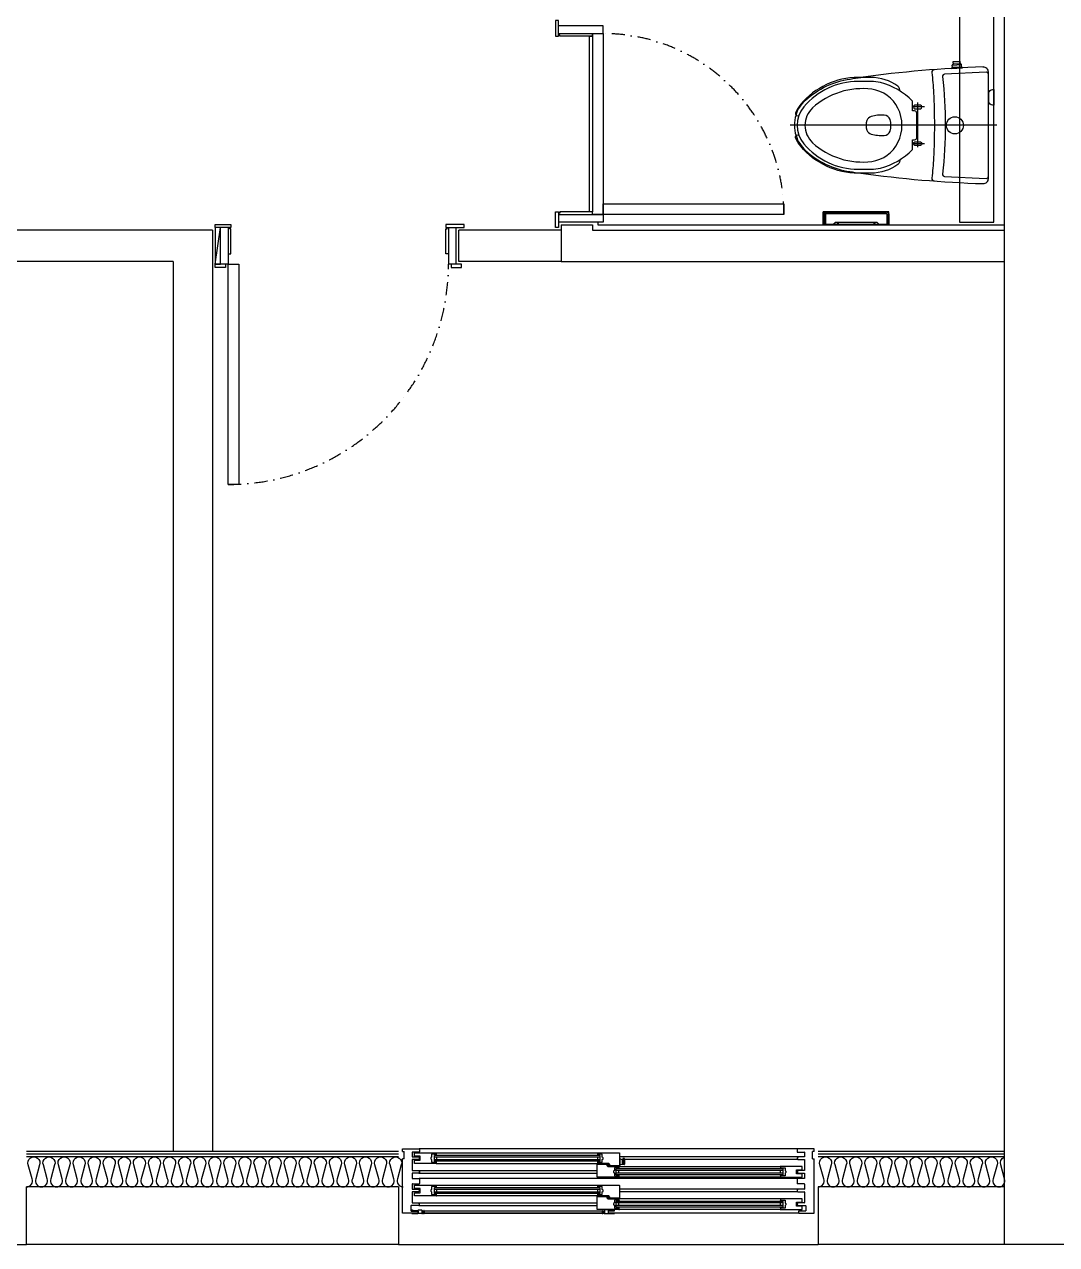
# Model space of a CAD drawing. Header units: millimetres. Extents: x -33000 to 294000, y 0 to 42408.
# Drawn here: x 177369 to 181306, y 10450 to 15105 of the extents above; entities that cross this region are included whole.
import ezdxf

# ---------------------------------------------------------------- set-up
doc = ezdxf.new("R2010")
doc.units = ezdxf.units.MM
doc.header["$LTSCALE"] = 50
doc.linetypes.add('XR-Unit-Plan$0$HIDDEN', pattern=[2, 1, -1])
doc.linetypes.add('XR-Unit-Plan$0$XREF-양산 평산동 공동주택-기준층평면도$0$dash1', pattern=[2, 1, -0.5, 0, -0.5])
doc.layers.add('arch', color=8, linetype='Continuous')

msp = doc.modelspace()

# ---------------------------------------------------------------- linework, layer by layer
at = {"layer": 'arch'}
for p, q in [((181106.2, 18139.6), (181106.2, 10449.6)), ((180908.6, 14939.7), (180908, 14949.7)), ((180943.5, 14941.7), (180942.9, 14951.7)), ((180776.2, 14807.2), (180776.2, 14635.7)), ((181046.2, 14836.9), (181048.2, 14836.9)), ((181046.2, 14816.4), (181048.2, 14816.4)), ((180802.5, 14789.6), (180757, 14789.6)), ((181078.7, 14719.6), (180289.4, 14719.6)), ((180802.5, 14649.6), (180756.2, 14649.6)), ((180416.2, 14381.6), (180424.2, 14389.6)), ((180416.2, 14339.6), (180416.2, 14389.6)), ((180666.2, 14389.6), (180416.2, 14389.6)), ((180422.5, 14387.9), (180416.2, 14387.9)), ((180421.2, 14379.5), (180426.3, 14384.6)), ((180424.2, 14389.6), (180658.2, 14389.6)), ((180426.3, 14384.6), (180656.1, 14384.6)), ((180661.2, 14379.5), (180656.1, 14384.6)), ((180666.2, 14381.6), (180658.2, 14389.6)), ((180666.2, 14387.9), (180659.9, 14387.9)), ((180666.2, 14339.6), (180666.2, 14389.6)), ((179416.2, 14339.6), (179416.2, 14199.6)), ((179536.2, 14339.6), (179536.2, 14319.6)), ((179556.2, 14349.6), (179556.2, 14339.6)), ((179556.2, 14339.6), (181106.2, 14339.6)), ((180416.2, 14381.6), (180416.2, 14341.6)), ((180666.2, 14341.6), (180416.2, 14341.6)), ((180416.2, 14341.6), (180424.2, 14341.6)), ((180416.2, 14339.6), (180416.2, 14341.6)), ((180666.2, 14339.6), (180416.2, 14339.6)), ((180421.2, 14379.5), (180421.2, 14341.6)), ((180424.2, 14381.1), (180426.7, 14383.6)), ((180424.2, 14381.1), (180424.2, 14341.6)), ((180426.7, 14383.6), (180655.7, 14383.6)), ((180453.2, 14341.6), (180461.2, 14348.6)), ((180453.2, 14341.6), (180466.2, 14341.6)), ((180458.7, 14339.6), (180623.7, 14339.6)), ((180621.2, 14348.6), (180461.2, 14348.6)), ((180466.2, 14341.6), (180466.2, 14339.6)), ((180467.7, 14339.6), (180469.7, 14342.6)), ((180468.7, 14345.6), (180473.2, 14345.6)), ((180469.7, 14342.6), (180471.2, 14342.6)), ((180471.2, 14345.5), (180471.2, 14339.6)), ((180471.2, 14345.5), (180473.2, 14345.5)), ((180473.2, 14348.6), (180473.2, 14339.6)), ((180473.2, 14345.5), (180473.2, 14339.6)), ((180603.7, 14341.6), (180478.7, 14341.6)), ((180609.2, 14348.6), (180609.2, 14339.6)), ((180613.7, 14345.6), (180609.2, 14345.6)), ((180609.2, 14345.5), (180609.2, 14339.6)), ((180611.2, 14345.5), (180609.2, 14345.5)), ((180609.2, 14341.6), (180609.2, 14339.6)), ((180611.2, 14345.5), (180611.2, 14339.6)), ((180611.2, 14342.6), (180612.7, 14342.6)), ((180613.7, 14341.6), (180613.7, 14345.6)), ((180629.2, 14341.6), (180616.2, 14341.6)), ((180616.2, 14341.6), (180616.2, 14339.6)), ((180629.2, 14341.6), (180621.2, 14348.6)), ((180658.2, 14381.1), (180655.7, 14383.6)), ((180658.2, 14381.1), (180658.2, 14341.6)), ((180658.2, 14341.6), (180666.2, 14341.6)), ((180661.2, 14379.5), (180661.2, 14341.6)), ((180666.2, 14381.6), (180666.2, 14341.6)), ((180666.2, 14339.6), (180666.2, 14341.6)), ((178086.2, 14319.6), (176156.2, 14319.6)), ((178086.2, 14319.6), (178086.2, 10804.6)), ((179026.2, 14199.6), (179026.2, 14319.6)), ((179416.2, 14319.6), (179026.2, 14319.6)), ((179536.2, 14319.6), (181106.2, 14319.6)), ((177936.2, 14199.6), (176156.2, 14199.6)), ((177936.2, 14199.6), (177936.2, 10804.6)), ((179416.2, 14199.6), (179026.2, 14199.6)), ((179416.2, 14199.6), (181106.2, 14199.6)), ((178796.2, 10804.6), (177376.2, 10804.6)), ((178811.2, 10814.6), (178875.2, 10814.6)), ((178811.2, 10804.6), (178811.2, 10814.6)), ((178811.2, 10804.6), (178817.2, 10804.6)), ((178817.2, 10776.6), (178817.2, 10804.6)), ((178875.2, 10802.6), (178849.2, 10802.6)), ((180317.2, 10814.6), (178875.2, 10814.6)), ((178876.2, 10813.6), (178876.2, 10803.6)), ((178940.7, 10799.6), (179554.2, 10799.6)), ((179554.2, 10799.6), (179638.2, 10799.6)), ((180316.2, 10813.6), (180316.2, 10803.6)), ((180381.2, 10814.6), (180317.2, 10814.6)), ((180317.2, 10802.6), (180343.2, 10802.6)), ((180381.2, 10804.6), (180375.2, 10804.6)), ((180375.2, 10776.6), (180375.2, 10804.6)), ((180381.2, 10804.6), (180381.2, 10814.6)), ((181106.2, 10804.6), (180396.2, 10804.6)), ((178796.2, 10794.6), (177376.2, 10794.6)), ((178796.2, 10784.6), (177376.2, 10784.6)), ((178811.2, 10569.6), (178811.2, 10776.6)), ((178817.2, 10776.6), (178811.2, 10776.6)), ((178856.2, 10787.6), (178856.2, 10799.1)), ((178932.5, 10767.6), (178932.5, 10789.6)), ((179565.7, 10789.6), (178932.5, 10789.6)), ((179565.7, 10783.6), (178932.5, 10783.6)), ((179565.7, 10773.6), (178932.5, 10773.6)), ((179565.7, 10767.6), (178932.5, 10767.6)), ((178939.2, 10792.2), (178941.8, 10789.6)), ((178939.2, 10765), (178941.8, 10767.6)), ((178940.7, 10758.6), (179554.2, 10758.6)), ((178942.5, 10773.6), (178942.5, 10783.6)), ((179555.7, 10792.2), (179553.2, 10789.6)), ((179555.7, 10765), (179553.2, 10767.6)), ((179555.7, 10798.6), (179554.2, 10798.6)), ((179554.2, 10759.6), (179555.7, 10759.6)), ((179597.8, 10758.6), (179554.2, 10758.6)), ((179555.7, 10792.1), (179555.7, 10798.6)), ((179555.7, 10773.6), (179555.7, 10783.6)), ((179555.7, 10759.6), (179555.7, 10766.1)), ((179560.7, 10791.6), (179556.2, 10791.6)), ((179556.2, 10766.6), (179560.7, 10766.6)), ((179572.2, 10794.6), (179557.2, 10794.6)), ((179557.2, 10794.6), (179557.2, 10793.6)), ((179557.2, 10764.6), (179557.2, 10763.6)), ((179557.2, 10763.6), (179572.2, 10763.6)), ((179557.7, 10793.1), (179560.7, 10793.1)), ((179560.7, 10765.1), (179557.7, 10765.1)), ((179560.7, 10793.1), (179560.7, 10791.6)), ((179560.7, 10766.6), (179560.7, 10765.1)), ((179565.7, 10767.6), (179565.7, 10789.6)), ((179572.7, 10783.4), (179572.7, 10794.1)), ((179572.7, 10764.1), (179572.7, 10773.8)), ((179576, 10781.2), (179573, 10783)), ((179573, 10774.2), (179576, 10776)), ((179576.2, 10776.4), (179576.2, 10780.8)), ((179593.7, 10752.2), (179602.2, 10753.1)), ((179602.2, 10754.6), (179597.8, 10758.6)), ((179602.2, 10753.1), (179602.2, 10754.6)), ((179638.7, 10799.1), (179638.7, 10750.6)), ((180319.7, 10784.1), (179638.7, 10784.1)), ((179649.6, 10774.1), (179650.9, 10774.1)), ((179657.2, 10754.9), (179649.6, 10754.6)), ((179650.9, 10777), (179650.9, 10756.9)), ((179650.9, 10756.9), (179650.9, 10754.6)), ((179650.9, 10756.9), (179653.2, 10756.9)), ((179657.2, 10778), (179651.9, 10778)), ((179655.1, 10758.4), (179658, 10776.8)), ((179658.2, 10777), (179658.2, 10755.9)), ((180319.7, 10774.1), (179658.2, 10774.1)), ((180375.2, 10776.6), (180381.2, 10776.6)), ((180381.2, 10569.6), (180381.2, 10776.6)), ((181106.2, 10794.6), (180396.2, 10794.6)), ((181106.2, 10784.6), (180396.2, 10784.6)), ((178872.7, 10732.1), (179553.7, 10732.1)), ((178872.7, 10722.1), (179553.7, 10722.1)), ((179593.2, 10751.6), (179593.2, 10751.7)), ((179602.2, 10750.1), (179593.7, 10751.1)), ((179638.2, 10750.1), (179602.2, 10750.1)), ((179626.7, 10716.1), (179626.7, 10738.1)), ((180263.2, 10738.1), (179626.7, 10738.1)), ((180263.2, 10732.1), (179626.7, 10732.1)), ((180263.2, 10722.1), (179626.7, 10722.1)), ((180263.2, 10716.1), (179626.7, 10716.1)), ((179636.7, 10740.7), (179639.3, 10738.1)), ((179636.7, 10722.1), (179636.7, 10732.1)), ((179636.7, 10713.5), (179639.3, 10716.1)), ((179638.2, 10747.6), (180251.7, 10747.6)), ((180251.7, 10706.6), (179638.2, 10706.6)), ((180253.2, 10740.7), (180250.7, 10738.1)), ((180253.2, 10713.5), (180250.7, 10716.1)), ((180253.2, 10722.1), (180253.2, 10732.1)), ((180263.2, 10716.1), (180263.2, 10738.1)), ((180336.2, 10735.6), (180336.2, 10747.1)), ((178796.2, 10669.6), (177376.2, 10669.6)), ((177376.2, 10449.6), (177376.2, 10669.6)), ((178796.2, 10669.6), (178796.2, 10449.6)), ((178848.2, 10680.1), (178848.2, 10661.6)), ((178849.2, 10681.1), (178875.2, 10681.1)), ((178849.2, 10660.6), (178872.7, 10660.6)), ((178873.2, 10660.1), (178873.2, 10659.5)), ((180317.2, 10701.6), (178875.2, 10701.6)), ((178932.5, 10644.1), (178932.5, 10666.1)), ((179565.7, 10666.1), (178932.5, 10666.1)), ((179565.7, 10660.1), (178932.5, 10660.1)), ((178939.2, 10668.7), (178941.8, 10666.1)), ((178940.7, 10676.1), (179554.2, 10676.1)), ((178942.5, 10650.1), (178942.5, 10660.1)), ((179555.7, 10668.7), (179553.2, 10666.1)), ((179554.2, 10676.1), (179638.2, 10676.1)), ((179555.7, 10675.1), (179554.2, 10675.1)), ((179555.7, 10668.6), (179555.7, 10675.1)), ((179555.7, 10650.1), (179555.7, 10660.1)), ((179560.7, 10668.1), (179556.2, 10668.1)), ((179572.2, 10671.1), (179557.2, 10671.1)), ((179557.2, 10671.1), (179557.2, 10670.1)), ((179557.7, 10669.6), (179560.7, 10669.6)), ((179560.7, 10669.6), (179560.7, 10668.1)), ((179565.7, 10644.1), (179565.7, 10666.1)), ((179572.7, 10659.9), (179572.7, 10670.6)), ((179638.7, 10675.6), (179638.7, 10627.1)), ((180319.7, 10660.6), (179638.7, 10660.6)), ((180343.2, 10681.1), (180317.2, 10681.1)), ((180319.2, 10660.1), (180319.2, 10659.5)), ((180343.2, 10660.6), (180319.7, 10660.6)), ((180344.2, 10680.1), (180344.2, 10661.6)), ((181106.2, 10669.6), (180396.2, 10669.6)), ((180396.2, 10669.6), (180396.2, 10449.6)), ((178848.2, 10649.6), (178848.2, 10609.6)), ((178872.7, 10650.6), (178849.2, 10650.6)), ((178873.2, 10651.7), (178873.2, 10651.1)), ((179565.7, 10650.1), (178932.5, 10650.1)), ((179565.7, 10644.1), (178932.5, 10644.1)), ((178939.2, 10641.5), (178941.8, 10644.1)), ((179554.2, 10635.1), (178940.7, 10635.1)), ((179555.7, 10641.5), (179553.2, 10644.1)), ((179554.2, 10636.1), (179555.7, 10636.1)), ((179597.8, 10635.1), (179554.2, 10635.1)), ((179555.7, 10636.1), (179555.7, 10642.6)), ((179556.2, 10643.1), (179560.7, 10643.1)), ((179557.2, 10641.1), (179557.2, 10640.1)), ((179557.2, 10640.1), (179572.2, 10640.1)), ((179560.7, 10641.6), (179557.7, 10641.6)), ((179560.7, 10643.1), (179560.7, 10641.6)), ((179572.7, 10640.6), (179572.7, 10650.3)), ((179576, 10657.7), (179573, 10659.5)), ((179573, 10650.7), (179576, 10652.5)), ((179576.2, 10652.9), (179576.2, 10657.3)), ((179593.2, 10628.1), (179593.2, 10628.2)), ((179593.7, 10628.7), (179602.2, 10629.6)), ((179602.2, 10626.6), (179593.7, 10627.6)), ((179602.2, 10631.1), (179597.8, 10635.1)), ((179602.2, 10629.6), (179602.2, 10631.1)), ((179638.2, 10626.6), (179602.2, 10626.6)), ((179626.7, 10592.6), (179626.7, 10614.6)), ((180263.2, 10614.6), (179626.7, 10614.6)), ((179636.7, 10617.2), (179639.3, 10614.6)), ((180251.7, 10624.1), (179638.2, 10624.1)), ((180319.7, 10650.6), (179638.7, 10650.6)), ((180253.2, 10617.2), (180250.7, 10614.6)), ((180263.2, 10592.6), (180263.2, 10614.6)), ((180319.2, 10651.7), (180319.2, 10651.1)), ((180319.7, 10650.6), (180343.2, 10650.6)), ((180344.2, 10649.6), (180344.2, 10609.6)), ((178869.2, 10569.6), (178811.2, 10569.6)), ((178843.2, 10597.6), (178843.2, 10578.6)), ((178872.7, 10598.6), (178844.2, 10598.6)), ((178844.2, 10577.6), (178869.2, 10577.6)), ((178847.2, 10579.1), (178847.2, 10581.1)), ((178847.7, 10581.6), (178849.7, 10581.6)), ((178869.7, 10578.6), (178847.7, 10578.6)), ((178847.7, 10568.6), (178869.7, 10568.6)), ((178886.2, 10567.6), (178847.7, 10567.6)), ((178849.7, 10580.8), (178848.2, 10580.8)), ((178848.2, 10580.8), (178848.2, 10579.6)), ((178848.2, 10579.6), (178869.7, 10579.6)), ((178849.2, 10608.6), (178872.7, 10608.6)), ((178849.7, 10581.6), (178849.7, 10580.8)), ((178870.2, 10580.1), (178870.2, 10581.1)), ((178870.2, 10569.1), (178870.2, 10578.1)), ((178870.2, 10576.6), (178870.2, 10570.6)), ((178870.7, 10581.6), (178884.2, 10581.6)), ((178872.7, 10608.6), (179553.7, 10608.6)), ((178872.7, 10598.6), (179553.7, 10598.6)), ((178873.2, 10608.1), (178873.2, 10607.5)), ((178873.2, 10599.7), (178873.2, 10599.1)), ((178885.2, 10580.6), (178885.2, 10575.1)), ((178892.7, 10577.6), (178885.2, 10577.6)), ((178885.2, 10573.1), (178885.2, 10568.6)), ((178885.2, 10568.6), (178886.2, 10568.6)), ((178885.7, 10574.6), (178892.2, 10574.6)), ((178892.2, 10573.6), (178885.7, 10573.6)), ((179577.7, 10567.6), (178889.2, 10567.6)), ((178892.2, 10568.6), (178892.7, 10568.6)), ((178892.7, 10567.6), (178892.2, 10567.6)), ((178892.7, 10575.1), (178892.7, 10579.1)), ((178892.7, 10568.6), (178892.7, 10573.1)), ((178893.7, 10579.1), (178893.7, 10568.6)), ((179573.1, 10577.6), (178893.7, 10577.6)), ((179573.1, 10569.6), (178893.7, 10569.6)), ((179573.1, 10579.1), (179573.1, 10568.6)), ((179574.1, 10575.1), (179574.1, 10579.1)), ((179581.6, 10577.6), (179574.1, 10577.6)), ((179574.1, 10568.6), (179574.1, 10573.1)), ((179574.6, 10568.6), (179574.1, 10568.6)), ((179574.1, 10567.6), (179574.6, 10567.6)), ((179581.1, 10574.6), (179574.6, 10574.6)), ((179574.6, 10573.6), (179581.1, 10573.6)), ((179581.6, 10568.6), (179580.6, 10568.6)), ((179580.6, 10567.6), (179619.1, 10567.6)), ((179581.6, 10580.6), (179581.6, 10575.1)), ((179581.6, 10573.1), (179581.6, 10568.6)), ((179596.1, 10581.6), (179582.6, 10581.6)), ((179596.6, 10580.1), (179596.6, 10581.1)), ((179596.6, 10569.1), (179596.6, 10578.1)), ((180323.2, 10569.6), (179596.6, 10569.6)), ((179618.6, 10579.6), (179597.1, 10579.6)), ((179597.1, 10578.6), (179619.1, 10578.6)), ((179619.1, 10568.6), (179597.1, 10568.6)), ((179619.1, 10581.6), (179617.1, 10581.6)), ((179617.1, 10581.6), (179617.1, 10580.8)), ((179617.1, 10580.8), (179618.6, 10580.8)), ((179618.6, 10580.8), (179618.6, 10579.6)), ((179619.6, 10579.1), (179619.6, 10581.1)), ((180263.2, 10608.6), (179626.7, 10608.6)), ((180263.2, 10598.6), (179626.7, 10598.6)), ((180263.2, 10592.6), (179626.7, 10592.6)), ((179636.7, 10598.6), (179636.7, 10608.6)), ((179636.7, 10590), (179639.3, 10592.6)), ((180251.7, 10583.1), (179638.2, 10583.1)), ((180253.2, 10590), (180250.7, 10592.6)), ((180253.2, 10598.6), (180253.2, 10608.6)), ((180319.2, 10608.1), (180319.2, 10607.5)), ((180319.2, 10599.7), (180319.2, 10599.1)), ((180343.2, 10608.6), (180319.7, 10608.6)), ((180319.7, 10598.6), (180348.2, 10598.6)), ((180322.2, 10576.6), (180322.2, 10570.6)), ((180348.2, 10577.6), (180323.2, 10577.6)), ((180323.2, 10569.6), (180381.2, 10569.6)), ((180349.2, 10597.6), (180349.2, 10578.6)), ((178796.2, 10449.6), (177376.2, 10449.6)), ((181306.2, 10449.6), (180396.2, 10449.6)), ((182016.2, 10449.6), (181106.2, 10449.6))]:
    msp.add_line(p, q, dxfattribs=at)
at = {"layer": 'arch', "linetype": 'XR-Unit-Plan$0$HIDDEN'}
msp.add_line((180468.7, 14345.6), (180468.7, 14341.6), dxfattribs=at)
at = {"layer": 'arch', "linetype": 'XR-Unit-Plan$0$HIDDEN', "lineweight": 5}
msp.add_line((180473.2, 14341.6), (180473.2, 14339.6), dxfattribs=at)
at = {"layer": 'arch', "lineweight": 5}
msp.add_line((180614.7, 14339.6), (180612.7, 14342.6), dxfattribs=at)
at = {"layer": 'arch', "linetype": 'Continuous'}
msp.add_line((179036.2, 14189.6), (178986.2, 14189.6), dxfattribs=at)
at = {"layer": 'arch'}
for points in [[(180936.2, 14349.6), (181066.2, 14349.6), (181066.2, 15799.6), (180936.2, 15799.6), (180936.2, 14349.6)], [(179576.2, 14379.6), (179536.2, 14379.6), (179536.2, 14389.6), (179524.2, 14389.6), (179524.2, 15059.6), (179536.2, 15059.6), (179536.2, 15069.6), (179576.2, 15069.6), (179576.2, 14379.6)], [(179536.2, 15059.6), (179536.2, 14389.6)], [(180940.8, 14954.6), (180909.8, 14952.8), (180908, 14949.7), (180942.9, 14951.7), (180940.8, 14954.6)], [(180911.8, 14961.9), (180912.2, 14963), (180937.2, 14964.4), (180937.7, 14963.4)], [(180912.3, 14952.9), (180911.8, 14961.9), (180937.7, 14963.4), (180938.3, 14954.4)], [(180943.5, 14941.7), (180908.6, 14939.7), (180905.2, 14938), (180947.1, 14940.4), (180943.5, 14941.7)], [(180905.2, 14938), (180905.2, 14936.5), (180947.2, 14938.9), (180947.1, 14940.4)], [(179416.2, 14339.6), (179536.2, 14339.6)], [(178096.2, 14189.6), (178116.2, 14189.6), (178116.2, 14329.6), (178096.2, 14329.6), (178096.2, 14189.6), (178116.2, 14329.6)], [(178856.7, 10799.6), (178940.7, 10799.6)], [(178940.7, 10758.6), (178856.7, 10758.6)], [(179638.7, 10778.1), (179649.6, 10774.1), (179649.6, 10754.6), (179641.3, 10753.3)], [(179638.7, 10751.1), (179641.3, 10751.1), (179641.3, 10773.8), (179638.7, 10773.8)], [(180251.7, 10706.6), (180335.7, 10706.6)], [(178856.7, 10676.1), (178940.7, 10676.1)], [(178940.7, 10635.1), (178856.7, 10635.1)], [(180335.7, 10624.1), (180251.7, 10624.1)], [(180251.7, 10583.1), (180335.7, 10583.1)], [(175776.2, 10449.6), (177376.2, 10449.6)], [(178796.2, 10449.6), (180396.2, 10449.6)]]:
    msp.add_lwpolyline(points, dxfattribs=at)
at = {"layer": 'arch', "linetype": 'Continuous'}
for points in [[(179394.2, 15119.6), (179394.2, 15059.6), (179406.2, 15059.6), (179406.2, 15119.6)], [(179394.2, 14329.6), (179394.2, 14389.6), (179406.2, 14389.6), (179406.2, 14329.6)], [(180266.2, 14379.6), (179576.2, 14379.6), (179576.2, 14419.6), (180266.2, 14419.6)], [(178096.2, 14341.6), (178156.2, 14341.6), (178156.2, 14329.6), (178096.2, 14329.6)], [(179046.2, 14329.6), (179046.2, 14341.6), (178976.2, 14341.6), (178976.2, 14329.6)], [(178146.2, 13349.6), (178146.2, 14189.6), (178186.2, 14189.6), (178186.2, 13349.6)]]:
    msp.add_lwpolyline(points, close=True, dxfattribs=at)
for points in [[(179406.2, 15069.6), (179576.2, 15069.6), (179576.2, 15099.6), (179406.2, 15099.6)], [(179536.2, 15069.6), (179536.2, 15059.6), (179411.2, 15059.6), (179411.2, 15064.6), (179406.2, 15064.6)], [(179536.2, 14379.6), (179536.2, 14389.6), (179411.2, 14389.6), (179411.2, 14384.6), (179406.2, 14384.6)], [(179406.2, 14379.6), (179576.2, 14379.6), (179576.2, 14349.6), (179406.2, 14349.6)], [(178146.2, 14329.6), (178146.2, 14189.6), (178096.2, 14189.6)], [(178116.2, 14189.6), (178116.2, 14329.6)], [(178146.2, 14229.6), (178156.2, 14229.6), (178156.2, 14324.6), (178151.2, 14324.6), (178151.2, 14329.6)], [(178986.2, 14229.6), (178976.2, 14229.6), (178976.2, 14324.6), (178981.2, 14324.6), (178981.2, 14329.6)], [(178986.2, 14329.6), (178986.2, 14189.6)], [(179016.2, 14189.6), (179016.2, 14329.6)], [(178136.2, 14189.6), (178136.2, 14177.6), (178096.2, 14177.6), (178096.2, 14189.6)], [(178996.2, 14189.6), (178996.2, 14177.6), (179036.2, 14177.6), (179036.2, 14189.6)]]:
    msp.add_lwpolyline(points, dxfattribs=at)
at = {"layer": 'arch'}
for points in [[(180709, 14850.3, 0.190118), (180700.7, 14869.2, 0.156502), (180598.3, 14902.1), (180549.2, 14902.1, 0.222434), (180330.4, 14799.7, 0.077712), (180310.5, 14766.5, 0.680161), (180322.8, 14756.8)], [(180312.2, 14758.6, -0.1317), (180348.3, 14815.4, -0.151545), (180518.7, 14896.3, -0.002405), (180559, 14902.1)], [(180559.2, 14537.1, 0.026367), (181025.6, 14497.1, 0.423851), (181046.2, 14517.1), (181046.2, 14922.1, 0.425754), (181025.4, 14942.1)], [(180840.5, 14507.1, -0.429692), (180831.3, 14518.3, 0.019344), (180838.1, 14595.3, 0.024868), (180838.1, 14843.9, 0.019344), (180831.3, 14920.9, -0.429692), (180840.5, 14932.2)], [(181037.8, 14922.1), (180878.8, 14914.5, 0.43162), (180871.3, 14905.7, -0.053449), (180871.3, 14533.6, 0.43162), (180878.8, 14524.7), (181037.8, 14517.1, 0.428265), (181046.2, 14525.1), (181046.2, 14914.1, 0.414214), (181038.2, 14922.1)], [(180549.2, 14552.1), (180598.3, 14552.1, 0.056687), (180634.4, 14556.2, 0.135249), (180756.2, 14627.2), (180756.2, 14664.5), (180764.7, 14664.5, 0.414214), (180772.7, 14672.5), (180772.7, 14766.6, 0.414215), (180764.7, 14774.6), (180756.2, 14774.6), (180756.2, 14812, 0.135249), (180634.4, 14883, 0.056687), (180598.3, 14887.1), (180549.2, 14887.1, 0.222434), (180341.9, 14790.1, 0.362374), (180341.9, 14649.1, 0.222434), (180549.2, 14552.1)], [(180375.4, 14653.3, 0.221806), (180601.1, 14582, 0.252391), (180701.2, 14654.2, 0.229511), (180701.2, 14785, 0.252391), (180601.1, 14857.2, 0.221806), (180375.4, 14785.9, 0.439626), (180375.4, 14653.3)], [(181048.2, 14810.6), (181048.2, 14842.6, -0.414214), (181062.2, 14856.6), (181066.2, 14856.6), (181066.2, 14796.6), (181062.2, 14796.6, -0.414214), (181048.2, 14810.6)], [(180671, 14697.8, 0.159993), (180671, 14741.4, 0.310118), (180648.5, 14758.6, 0.083735), (180598.9, 14752.8, 0.231506), (180582.7, 14738, 0.190916), (180582.7, 14701.2, 0.231506), (180598.9, 14686.4, 0.083735), (180648.5, 14680.6, 0.310118), (180671, 14697.8)], [(180765.8, 14796.6, 0.78988), (180765.8, 14782.6), (180787, 14782.6, 0.789887), (180787, 14796.6), (180765.8, 14796.6)], [(180709, 14588.9, -0.190118), (180700.7, 14569.9, -0.156502), (180598.3, 14537.1), (180549.2, 14537.1, -0.222434), (180330.4, 14639.5, -0.077712), (180310.5, 14672.6, -0.680161), (180322.8, 14682.4)], [(180312.2, 14680.6, 0.131655), (180348.3, 14623.8, 0.149777), (180517.6, 14543.1, 0.002371), (180559.2, 14537.1)], [(180765.8, 14656.6), (180787, 14656.6, -0.789887), (180787, 14642.6), (180765.8, 14642.6, -0.78988), (180765.8, 14656.6)], [(178848.2, 10801.6), (178848.2, 10785.1, 0.414214), (178849.2, 10784.1)], [(178856.2, 10798.6), (178856.2, 10799.1, -0.414214), (178856.7, 10799.6)], [(178940.7, 10799.6, -0.414214), (178941.2, 10799.1, -0.414214), (178940.7, 10798.6), (178939.2, 10798.6)], [(180344.2, 10801.6), (180344.2, 10785.1, -0.414214), (180343.2, 10784.1)], [(177376.2, 10669.6, 0.524856), (177397.7, 10700.8), (177383.5, 10753.4, -1.449198), (177426.5, 10753.4), (177412.2, 10700.8, 0.524856), (177433.7, 10669.6, 0.524856), (177455.2, 10700.8), (177441, 10753.4, -1.449198), (177484, 10753.4), (177469.7, 10700.8, 0.524856), (177491.2, 10669.6, 0.524856), (177512.7, 10700.8), (177498.5, 10753.4, -1.449198), (177541.5, 10753.4), (177527.2, 10700.8, 0.524856), (177548.7, 10669.6, 0.524856), (177570.2, 10700.8), (177556, 10753.4, -1.449198), (177599, 10753.4), (177584.7, 10700.8, 0.524856), (177606.2, 10669.6, 0.524856), (177627.7, 10700.8), (177613.5, 10753.4, -1.449198), (177656.5, 10753.4), (177642.2, 10700.8, 0.524856), (177663.7, 10669.6, 0.524856), (177685.2, 10700.8), (177671, 10753.4, -1.449198), (177714, 10753.4), (177699.7, 10700.8, 0.524856), (177721.2, 10669.6, 0.524856), (177742.7, 10700.8), (177728.5, 10753.4, -1.449198), (177771.5, 10753.4), (177757.2, 10700.8, 0.524856), (177778.7, 10669.6, 0.524856), (177800.2, 10700.8), (177786, 10753.4, -1.449198), (177829, 10753.4), (177814.7, 10700.8, 0.524856), (177836.2, 10669.6, 0.524856), (177857.7, 10700.8), (177843.5, 10753.4, -1.449198), (177886.5, 10753.4), (177872.2, 10700.8, 0.524856), (177893.7, 10669.6, 0.524856), (177915.2, 10700.8), (177901, 10753.4, -1.449198), (177944, 10753.4), (177929.7, 10700.8, 0.524856), (177951.2, 10669.6, 0.524856), (177972.7, 10700.8), (177958.5, 10753.4, -1.449198), (178001.5, 10753.4), (177987.2, 10700.8, 0.524856), (178008.7, 10669.6, 0.524856), (178030.2, 10700.8), (178016, 10753.4, -1.449198), (178059, 10753.4), (178044.7, 10700.8, 0.524856), (178066.2, 10669.6, 0.524856), (178087.7, 10700.8), (178073.5, 10753.4, -1.449198), (178116.5, 10753.4), (178102.2, 10700.8, 0.524856), (178123.7, 10669.6, 0.524856), (178145.2, 10700.8), (178131, 10753.4, -1.449198), (178174, 10753.4), (178159.7, 10700.8, 0.524856), (178181.2, 10669.6, 0.524856), (178202.7, 10700.8), (178188.5, 10753.4, -1.449198), (178231.5, 10753.4), (178217.2, 10700.8, 0.524856), (178238.7, 10669.6, 0.524856), (178260.2, 10700.8), (178246, 10753.4, -1.449198), (178289, 10753.4), (178274.7, 10700.8, 0.524856), (178296.2, 10669.6, 0.524856), (178317.7, 10700.8), (178303.5, 10753.4, -1.449198), (178346.5, 10753.4), (178332.2, 10700.8, 0.524856), (178353.7, 10669.6, 0.524856), (178375.2, 10700.8), (178361, 10753.4, -1.449198), (178404, 10753.4), (178389.7, 10700.8, 0.524856), (178411.2, 10669.6, 0.524856), (178432.7, 10700.8), (178418.5, 10753.4, -1.449198), (178461.5, 10753.4), (178447.2, 10700.8, 0.524856), (178468.7, 10669.6, 0.524856), (178490.2, 10700.8), (178476, 10753.4, -1.449198), (178519, 10753.4), (178504.7, 10700.8, 0.524856), (178526.2, 10669.6, 0.524856), (178547.7, 10700.8), (178533.5, 10753.4, -1.449198), (178576.5, 10753.4), (178562.2, 10700.8, 0.524856), (178583.7, 10669.6, 0.524856), (178605.2, 10700.8), (178591, 10753.4, -1.449198), (178634, 10753.4), (178619.7, 10700.8, 0.524856), (178641.2, 10669.6, 0.524856), (178662.7, 10700.8), (178648.5, 10753.4, -1.449198), (178691.5, 10753.4), (178677.2, 10700.8, 0.524856), (178698.7, 10669.6, 0.524856), (178720.2, 10700.8), (178706, 10753.4, -1.449198), (178749, 10753.4), (178734.7, 10700.8, 0.524856), (178756.2, 10669.6, 0.524856), (178777.7, 10700.8), (178763.5, 10753.4, -1.449198), (178806.5, 10753.4), (178792.2, 10700.8, 0.524856), (178813.7, 10669.6)], [(178849.2, 10774.1, 0.414214), (178848.2, 10773.1), (178848.2, 10733.1)], [(178849.2, 10784.1), (178872.7, 10784.1, -0.414214), (178873.2, 10783.6), (178873.2, 10783, 0.341999), (178874, 10782, -0.774597), (178874, 10776.2, 0.341999), (178873.2, 10775.2), (178873.2, 10774.6, -0.414214), (178872.7, 10774.1), (178849.2, 10774.1)], [(178856.7, 10787.1, -0.414214), (178856.2, 10787.6)], [(178856.2, 10759.1), (178856.2, 10770.6, -0.414214), (178856.7, 10771.1)], [(178856.7, 10758.6, -0.414214), (178856.2, 10759.1)], [(178856.7, 10771.1), (178877.5, 10771.1, 0.414214), (178878.5, 10772.1), (178878.5, 10786.1, 0.414214), (178877.5, 10787.1), (178856.7, 10787.1)], [(178939.2, 10798.6), (178939.2, 10792.1, -0.414214), (178938.7, 10791.6), (178934.2, 10791.6), (178934.2, 10793.1), (178937.2, 10793.1, 0.414214), (178937.7, 10793.6), (178937.7, 10794.6), (178922.7, 10794.6, 0.414214), (178922.2, 10794.1), (178922.2, 10783.9, -0.269143), (178922, 10783.5), (178919, 10781.7, 0.269143), (178918.7, 10781.3), (178918.7, 10776.9, 0.269143), (178919, 10776.5), (178922, 10774.7, -0.269143), (178922.2, 10774.3), (178922.2, 10764.1, 0.414214), (178922.7, 10763.6), (178937.7, 10763.6), (178937.7, 10764.6, 0.414214), (178937.2, 10765.1), (178934.2, 10765.1), (178934.2, 10766.6), (178938.7, 10766.6, -0.414214), (178939.2, 10766.1), (178939.2, 10759.6)], [(178939.2, 10759.6), (178940.7, 10759.6, -1), (178940.7, 10758.6)], [(179636.7, 10714.1), (179636.7, 10707.6), (179638.2, 10707.6, -1), (179638.2, 10706.6), (179554.2, 10706.6, -0.414214), (179553.7, 10707.1), (179553.7, 10755.6, -0.414214), (179554.2, 10756.1), (179590.2, 10756.1), (179598.8, 10755.2, -0.382193), (179599.2, 10754.7), (179599.2, 10754.6, -0.382131), (179598.8, 10754.1), (179590.2, 10753.1), (179590.2, 10751.6), (179594.7, 10747.6), (179638.2, 10747.6, -0.414214), (179638.7, 10747.1, -0.414214), (179638.2, 10746.6), (179636.7, 10746.6), (179636.7, 10740.1)], [(180343.2, 10784.1), (180319.7, 10784.1, 0.414214), (180319.2, 10783.6), (180319.2, 10783, -0.341999), (180318.5, 10782, 0.774597), (180318.5, 10776.2, -0.341999), (180319.2, 10775.2), (180319.2, 10774.6, 0.414214), (180319.7, 10774.1), (180343.2, 10774.1)], [(180343.2, 10774.1, -0.414214), (180344.2, 10773.1), (180344.2, 10733.1)], [(180396.2, 10669.6, 0.524856), (180417.7, 10700.8), (180403.5, 10753.4, -1.449198), (180446.5, 10753.4), (180432.2, 10700.8, 0.524856), (180453.7, 10669.6, 0.524856), (180475.2, 10700.8), (180461, 10753.4, -1.449198), (180504, 10753.4), (180489.7, 10700.8, 0.524856), (180511.2, 10669.6, 0.524856), (180532.7, 10700.8), (180518.5, 10753.4, -1.449198), (180561.5, 10753.4), (180547.2, 10700.8, 0.524856), (180568.7, 10669.6, 0.524856), (180590.2, 10700.8), (180576, 10753.4, -1.449198), (180619, 10753.4), (180604.7, 10700.8, 0.524856), (180626.2, 10669.6, 0.524856), (180647.7, 10700.8), (180633.5, 10753.4, -1.449198), (180676.5, 10753.4), (180662.2, 10700.8, 0.524856), (180683.7, 10669.6, 0.524856), (180705.2, 10700.8), (180691, 10753.4, -1.449198), (180734, 10753.4), (180719.7, 10700.8, 0.524856), (180741.2, 10669.6, 0.524856), (180762.7, 10700.8), (180748.5, 10753.4, -1.449198), (180791.5, 10753.4), (180777.2, 10700.8, 0.524856), (180798.7, 10669.6, 0.524856), (180820.2, 10700.8), (180806, 10753.4, -1.449198), (180849, 10753.4), (180834.7, 10700.8, 0.524856), (180856.2, 10669.6, 0.524856), (180877.7, 10700.8), (180863.5, 10753.4, -1.449198), (180906.5, 10753.4), (180892.2, 10700.8, 0.524856), (180913.7, 10669.6, 0.524856), (180935.2, 10700.8), (180921, 10753.4, -1.449198), (180964, 10753.4), (180949.7, 10700.8, 0.524856), (180971.2, 10669.6, 0.524856), (180992.7, 10700.8), (180978.5, 10753.4, -1.449198), (181021.5, 10753.4), (181007.2, 10700.8, 0.524856), (181028.7, 10669.6, 0.524856), (181050.2, 10700.8), (181036, 10753.4, -1.449198), (181079, 10753.4), (181064.7, 10700.8, 0.524856), (181086.2, 10669.6, 0.524856), (181107.7, 10700.8), (181093.5, 10753.4, -0.406197), (181106.2, 10782.9, -0.406197)], [(178848.2, 10733.1, 0.414214), (178849.2, 10732.1)], [(178849.2, 10732.1), (178872.7, 10732.1, -0.414214), (178873.2, 10731.6), (178873.2, 10731, 0.341999), (178874, 10730, -0.774597), (178874, 10724.2, 0.341999), (178873.2, 10723.2), (178873.2, 10722.6, -0.414214), (178872.7, 10722.1), (178849.2, 10722.1, 0.414214), (178848.2, 10721.1), (178848.2, 10702.6, 0.414214), (178849.2, 10701.6)], [(179636.7, 10740.1, -0.414214), (179636.2, 10739.6), (179631.7, 10739.6), (179631.7, 10741.1), (179634.7, 10741.1, 0.414214), (179635.2, 10741.6), (179635.2, 10742.6), (179620.2, 10742.6, 0.414214), (179619.7, 10742.1), (179619.7, 10732.4, -0.269143), (179619.5, 10732), (179616.5, 10730.2, 0.269143), (179616.2, 10729.8), (179616.2, 10725.4, 0.269143), (179616.5, 10725), (179619.5, 10723.2, -0.269143), (179619.7, 10722.8), (179619.7, 10712.1, 0.414214), (179620.2, 10711.6), (179635.2, 10711.6), (179635.2, 10712.6, 0.414214), (179634.7, 10713.1), (179631.7, 10713.1), (179631.7, 10714.6), (179636.2, 10714.6, -0.414214), (179636.7, 10714.1)], [(180335.7, 10747.6), (180251.7, 10747.6, 0.414214), (180251.2, 10747.1, 0.414214), (180251.7, 10746.6), (180253.2, 10746.6)], [(180253.2, 10714.1), (180253.2, 10707.6), (180251.7, 10707.6, 1), (180251.7, 10706.6)], [(180253.2, 10746.6), (180253.2, 10740.1, 0.414214), (180253.7, 10739.6), (180258.2, 10739.6), (180258.2, 10741.1), (180255.2, 10741.1, -0.414214), (180254.7, 10741.6), (180254.7, 10742.6), (180269.7, 10742.6, -0.414214), (180270.2, 10742.1), (180270.2, 10731.9, 0.269143), (180270.5, 10731.5), (180273.5, 10729.7, -0.269143), (180273.7, 10729.3), (180273.7, 10724.9, -0.269143), (180273.5, 10724.5), (180270.5, 10722.7, 0.269143), (180270.2, 10722.3), (180270.2, 10712.1, -0.414214), (180269.7, 10711.6), (180254.7, 10711.6), (180254.7, 10712.6, -0.414214), (180255.2, 10713.1), (180258.2, 10713.1), (180258.2, 10714.6), (180253.7, 10714.6, 0.414214), (180253.2, 10714.1)], [(180335.7, 10719.1), (180314.9, 10719.1, -0.414214), (180313.9, 10720.1), (180313.9, 10734.1, -0.414214), (180314.9, 10735.1), (180335.7, 10735.1)], [(180343.2, 10732.1), (180319.7, 10732.1, 0.414214), (180319.2, 10731.6), (180319.2, 10731, -0.341999), (180318.5, 10730, 0.774597), (180318.5, 10724.2, -0.341999), (180319.2, 10723.2), (180319.2, 10722.6, 0.414214), (180319.7, 10722.1), (180343.2, 10722.1, -0.414214), (180344.2, 10721.1), (180344.2, 10702.6, -0.414214), (180343.2, 10701.6)], [(180336.2, 10747.1, 0.414214), (180335.7, 10747.6)], [(180335.7, 10735.1, 0.414214), (180336.2, 10735.6)], [(180336.2, 10707.1), (180336.2, 10718.6, 0.414214), (180335.7, 10719.1)], [(180335.7, 10706.6, 0.414214), (180336.2, 10707.1)], [(180344.2, 10733.1, -0.414214), (180343.2, 10732.1)], [(178849.2, 10701.6), (178875.2, 10701.6, -0.414214), (178876.2, 10700.6), (178876.2, 10682.1)], [(178856.2, 10664.1), (178856.2, 10675.6, -0.414214), (178856.7, 10676.1)], [(178856.7, 10663.6, -0.414214), (178856.2, 10664.1)], [(178856.7, 10647.6), (178877.5, 10647.6, 0.414214), (178878.5, 10648.6), (178878.5, 10662.6, 0.414214), (178877.5, 10663.6), (178856.7, 10663.6)], [(178939.2, 10675.1), (178939.2, 10668.6, -0.414214), (178938.7, 10668.1), (178934.2, 10668.1), (178934.2, 10669.6), (178937.2, 10669.6, 0.414214), (178937.7, 10670.1), (178937.7, 10671.1), (178922.7, 10671.1, 0.414214), (178922.2, 10670.6), (178922.2, 10660.4, -0.269143), (178922, 10660), (178919, 10658.2, 0.269143), (178918.7, 10657.8), (178918.7, 10653.4, 0.269143), (178919, 10653), (178922, 10651.2, -0.269143), (178922.2, 10650.8), (178922.2, 10640.6, 0.414214), (178922.7, 10640.1), (178937.7, 10640.1), (178937.7, 10641.1, 0.414214), (178937.2, 10641.6), (178934.2, 10641.6), (178934.2, 10643.1), (178938.7, 10643.1, -0.414214), (178939.2, 10642.6), (178939.2, 10636.1)], [(178940.7, 10676.1, -0.414214), (178941.2, 10675.6, -0.414214), (178940.7, 10675.1), (178939.2, 10675.1)], [(180343.2, 10701.6), (180317.2, 10701.6, 0.414214), (180316.2, 10700.6), (180316.2, 10682.1)], [(178856.2, 10635.6), (178856.2, 10647.1, -0.414214), (178856.7, 10647.6)], [(178856.7, 10635.1, -0.414214), (178856.2, 10635.6)], [(178939.2, 10636.1), (178940.7, 10636.1, -1), (178940.7, 10635.1)], [(179636.7, 10590.6), (179636.7, 10584.1), (179638.2, 10584.1, -1), (179638.2, 10583.1), (179554.2, 10583.1, -0.414214), (179553.7, 10583.6), (179553.7, 10632.1, -0.414214), (179554.2, 10632.6), (179590.2, 10632.6), (179598.8, 10631.7, -0.382193), (179599.2, 10631.2), (179599.2, 10631.1, -0.382131), (179598.8, 10630.6), (179590.2, 10629.6), (179590.2, 10628.1), (179594.7, 10624.1), (179638.2, 10624.1, -0.414214), (179638.7, 10623.6, -0.414214), (179638.2, 10623.1), (179636.7, 10623.1), (179636.7, 10619.6), (179636.2, 10619.1), (179636.7, 10618.6), (179636.7, 10616.6, -0.414214), (179636.2, 10616.1), (179631.7, 10616.1), (179631.7, 10617.6), (179634.7, 10617.6, 0.414214), (179635.2, 10618.1), (179635.2, 10619.1), (179620.2, 10619.1, 0.414214), (179619.7, 10618.6), (179619.7, 10608.9, -0.269143), (179619.5, 10608.5), (179616.5, 10606.7, 0.269143), (179616.2, 10606.3), (179616.2, 10601.9, 0.269143), (179616.5, 10601.5), (179619.5, 10599.7, -0.269143), (179619.7, 10599.3), (179619.7, 10588.6, 0.414214), (179620.2, 10588.1), (179635.2, 10588.1), (179635.2, 10589.1, 0.414214), (179634.7, 10589.6), (179631.7, 10589.6), (179631.7, 10591.1), (179636.2, 10591.1, -0.414214), (179636.7, 10590.6)], [(180251.7, 10624.1, 0.414214), (180251.2, 10623.6, 0.414214), (180251.7, 10623.1), (180253.2, 10623.1)], [(180253.2, 10623.1), (180253.2, 10616.6, 0.414214), (180253.7, 10616.1), (180258.2, 10616.1), (180258.2, 10617.6), (180255.2, 10617.6, -0.414214), (180254.7, 10618.1), (180254.7, 10619.1), (180269.7, 10619.1, -0.414214), (180270.2, 10618.6), (180270.2, 10608.4, 0.269143), (180270.5, 10608), (180273.5, 10606.2, -0.269143), (180273.7, 10605.8), (180273.7, 10601.4, -0.269143), (180273.5, 10601), (180270.5, 10599.2, 0.269143), (180270.2, 10598.8), (180270.2, 10588.6, -0.414214), (180269.7, 10588.1), (180254.7, 10588.1), (180254.7, 10589.1, -0.414214), (180255.2, 10589.6), (180258.2, 10589.6), (180258.2, 10591.1), (180253.7, 10591.1, 0.414214), (180253.2, 10590.6), (180253.2, 10584.1)], [(180336.2, 10623.6, 0.414214), (180335.7, 10624.1)], [(180335.7, 10611.6, 0.414214), (180336.2, 10612.1), (180336.2, 10623.6)], [(180253.2, 10584.1), (180251.7, 10584.1, 1), (180251.7, 10583.1)], [(180335.7, 10595.6), (180314.9, 10595.6, -0.414214), (180313.9, 10596.6), (180313.9, 10610.6, -0.414214), (180314.9, 10611.6), (180335.7, 10611.6)], [(180336.2, 10583.6), (180336.2, 10595.1, 0.414214), (180335.7, 10595.6)], [(180335.7, 10583.1, 0.414214), (180336.2, 10583.6)]]:
    msp.add_lwpolyline(points, format="xyb", dxfattribs=at)
for centre, radius in [((180918.2, 14719.6), 32.5), ((178889.2, 10570.6), 3), ((179577.7, 10570.6), 3)]:
    msp.add_circle(centre, radius, dxfattribs=at)
at = {"layer": 'arch', "linetype": 'XR-Unit-Plan$0$XREF-양산 평산동 공동주택-기준층평면도$0$dash1'}
for centre, radius, start, end in [((179576.2, 14379.6), 690, 0, 90), ((178146.2, 14189.6), 840, 270, 0)]:
    msp.add_arc(centre, radius, start, end, dxfattribs=at)
at = {"layer": 'arch'}
for centre, radius, start, end in [((181171.1, 10503.9), 4440.6, 91.8789, 97.9232), ((180436.2, 14719.6), 130, 162.5476, 197.4626), ((178849.2, 10801.6), 1, 90, 180), ((178875.2, 10813.6), 1, 0, 90), ((178875.2, 10803.6), 1, 270, 0), ((179554.2, 10799.1), 0.5, 90, 270), ((179638.2, 10799.1), 0.5, 0, 90), ((180317.2, 10813.6), 1, 90, 180), ((180317.2, 10803.6), 1, 180, 270), ((180343.2, 10801.6), 1, 0, 90), ((179554.2, 10759.1), 0.5, 90, 270), ((179556.2, 10792.1), 0.5, 180, 270), ((179556.2, 10766.1), 0.5, 90, 180), ((179557.7, 10793.6), 0.5, 180, 270), ((179557.7, 10764.6), 0.5, 90, 180), ((179572.2, 10794.1), 0.5, 0, 90), ((179572.2, 10764.1), 0.5, 270, 0), ((179573.2, 10783.4), 0.5, 180, 240.2551), ((179573.2, 10773.8), 0.5, 119.7449, 180), ((179575.7, 10780.8), 0.5, 0, 60.2551), ((179575.7, 10776.4), 0.5, 299.7449, 360), ((179651.9, 10777), 1, 90, 180.0858), ((179653.2, 10758.8), 1.88, 270, 348.8801), ((179657, 10777), 1, 351.0635, 90), ((179657.2, 10777), 1, 0, 90), ((179657.2, 10755.9), 1, 272.2775, 0), ((179593.7, 10751.7), 0.5, 96.3464, 180), ((179593.7, 10751.6), 0.5, 180, 263.666), ((179638.2, 10750.6), 0.5, 270, 0), ((178849.2, 10680.1), 1, 90, 180), ((178849.2, 10661.6), 1, 180, 270), ((178872.7, 10660.1), 0.5, 0, 90), ((178875.2, 10682.1), 1, 270, 0), ((179554.2, 10675.6), 0.5, 90, 270), ((179556.2, 10668.6), 0.5, 180, 270), ((179557.7, 10670.1), 0.5, 180, 270), ((179572.2, 10670.6), 0.5, 0, 90), ((179638.2, 10675.6), 0.5, 0, 90), ((180317.2, 10682.1), 1, 180, 270), ((180319.7, 10660.1), 0.5, 90, 180), ((180343.2, 10680.1), 1, 0, 90), ((180343.2, 10661.6), 1, 270, 0), ((178849.2, 10649.6), 1, 90, 180), ((178872.7, 10651.1), 0.5, 269.9997, 0), ((178874.2, 10659.5), 1, 180, 255.5225), ((178874.2, 10651.7), 1, 104.4775, 180), ((178873.2, 10655.6), 3, 284.4775, 75.5225), ((179554.2, 10635.6), 0.5, 90, 270), ((179556.2, 10642.6), 0.5, 90, 180), ((179557.7, 10641.1), 0.5, 90, 180), ((179572.2, 10640.6), 0.5, 270, 0), ((179573.2, 10659.9), 0.5, 180, 240.2551), ((179573.2, 10650.3), 0.5, 119.7449, 180), ((179575.7, 10657.3), 0.5, 0, 60.2551), ((179575.7, 10652.9), 0.5, 299.7449, 360), ((179593.7, 10628.2), 0.5, 96.3464, 180), ((179593.7, 10628.1), 0.5, 180, 263.666), ((179638.2, 10627.1), 0.5, 270, 0), ((180319.2, 10655.6), 3, 104.4775, 255.5225), ((180318.2, 10659.5), 1, 284.4775, 0), ((180318.2, 10651.7), 1, 0, 75.5225), ((180319.7, 10651.1), 0.5, 180, 270.0003), ((180343.2, 10649.6), 1, 0, 90), ((178844.2, 10597.6), 1, 90, 180), ((178844.2, 10578.6), 1, 180, 270), ((178847.7, 10581.1), 0.5, 90, 180), ((178847.7, 10579.1), 0.5, 180, 270), ((178847.7, 10568.1), 0.5, 90, 270), ((178849.2, 10609.6), 1, 180, 270), ((178869.2, 10576.6), 1, 0, 90), ((178869.2, 10570.6), 1, 270, 0), ((178869.7, 10580.1), 0.5, 270, 0), ((178869.7, 10578.1), 0.5, 0, 90), ((178869.7, 10569.1), 0.5, 270, 0), ((178870.7, 10581.1), 0.5, 90, 180), ((178872.7, 10608.1), 0.5, 0, 90), ((178872.7, 10599.1), 0.5, 270, 0), ((178874.2, 10607.5), 1, 180, 255.5225), ((178874.2, 10599.7), 1, 104.4775, 180), ((178873.2, 10603.6), 3, 284.4775, 75.5225), ((178884.2, 10580.6), 1, 0, 90), ((178885.7, 10575.1), 0.5, 180, 270), ((178885.7, 10573.1), 0.5, 90, 180), ((178886.2, 10568.1), 0.5, 270, 90), ((178892.2, 10568.1), 0.5, 90, 270), ((178892.2, 10575.1), 0.5, 270, 0), ((178892.2, 10573.1), 0.5, 0, 90), ((178893.2, 10579.1), 0.5, 0, 180), ((178892.7, 10568.6), 1, 270, 0), ((179573.6, 10579.1), 0.5, 0, 180), ((179574.1, 10568.6), 1, 180, 270), ((179574.6, 10575.1), 0.5, 180, 270), ((179574.6, 10573.1), 0.5, 90, 180), ((179574.6, 10568.1), 0.5, 270, 90), ((179580.6, 10568.1), 0.5, 90, 270), ((179581.1, 10575.1), 0.5, 270, 0), ((179581.1, 10573.1), 0.5, 0, 90), ((179582.6, 10580.6), 1, 90, 180), ((179596.1, 10581.1), 0.5, 0, 90), ((179597.1, 10580.1), 0.5, 180, 270), ((179597.1, 10578.1), 0.5, 90, 180), ((179597.1, 10569.1), 0.5, 180, 270), ((179619.1, 10581.1), 0.5, 0, 90), ((179619.1, 10579.1), 0.5, 270, 0), ((179619.1, 10568.1), 0.5, 270, 90), ((180319.2, 10603.6), 3, 104.4775, 255.5225), ((180318.2, 10607.5), 1, 284.4775, 0), ((180318.2, 10599.7), 1, 0, 75.5225), ((180319.7, 10608.1), 0.5, 90, 180), ((180319.7, 10599.1), 0.5, 180, 270), ((180323.2, 10576.6), 1, 90, 180), ((180323.2, 10570.6), 1, 180, 270), ((180343.2, 10609.6), 1, 270, 0), ((180348.2, 10597.6), 1, 0, 90), ((180348.2, 10578.6), 1, 270, 0)]:
    msp.add_arc(centre, radius, start, end, dxfattribs=at)

doc.saveas('drawing.dxf')
